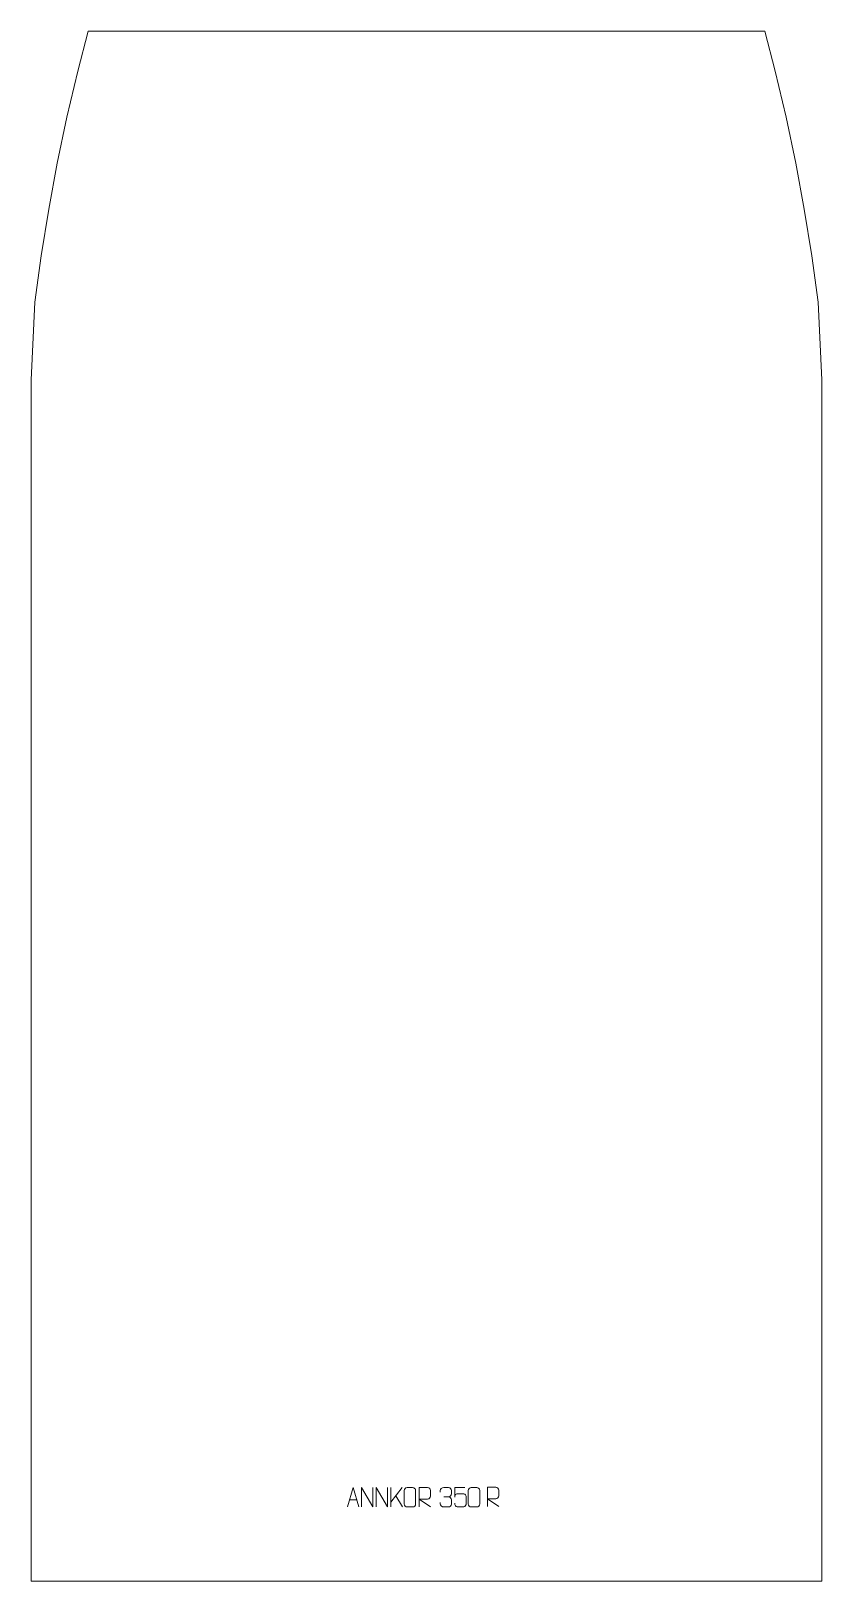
# Model space of a CAD drawing. Header units: millimetres. Extents: x -510 to 510, y -1275 to 725.
import ezdxf

# ---------------------------------------------------------------- set-up
doc = ezdxf.new("R2010")
doc.units = ezdxf.units.MM
doc.header["$MEASUREMENT"] = 0
doc.layers.add('layer 1', color=7, linetype='Continuous')

msp = doc.modelspace()

# ---------------------------------------------------------------- linework, layer by layer
at = {"layer": 'layer 1', "color": 242, "lineweight": 9}
msp.add_open_spline([(504.9992, 375), (504.9992, 375), (509.9999, 275.0004), (509.9999, 275.0004), (509.9999, 275.0004), (509.9999, 275.0004), (509.9999, -1274.9994), (509.9999, -1274.9994), (509.9999, -1274.9994), (509.9999, -1274.9994), (-510, -1274.9994), (-510, -1274.9994), (-510, -1274.9994), (-510, -1274.9994), (-510, 275.0004), (-510, 275.0004), (-510, 275.0004), (-510, 275.0004), (-504.9997, 375), (-504.9997, 375), (-504.9997, 375), (-504.9997, 375), (-496.7583, 435.0791), (-496.7583, 435.0791), (-496.7583, 435.0791), (-496.7583, 435.0791), (-487.1135, 494.949), (-487.1135, 494.949), (-487.1135, 494.949), (-487.1135, 494.949), (-476.071, 554.5764), (-476.071, 554.5764), (-476.071, 554.5764), (-476.071, 554.5764), (-463.6349, 613.9292), (-463.6349, 613.9292), (-463.6349, 613.9292), (-463.6349, 613.9292), (-449.8142, 672.9744), (-449.8142, 672.9744), (-449.8142, 672.9744), (-449.8142, 672.9744), (-436.3445, 725.0001), (-436.3445, 725.0001), (-436.3445, 725.0001), (-436.3445, 725.0001), (436.3443, 725.0001), (436.3443, 725.0001), (436.3443, 725.0001), (436.3443, 725.0001), (449.8141, 672.9744), (449.8141, 672.9744), (449.8141, 672.9744), (449.8141, 672.9744), (463.6345, 613.9292), (463.6345, 613.9292), (463.6345, 613.9292), (463.6345, 613.9292), (476.0706, 554.5764), (476.0706, 554.5764), (476.0706, 554.5764), (476.0706, 554.5764), (487.1134, 494.949), (487.1134, 494.949), (487.1134, 494.949), (487.1134, 494.949), (496.7582, 435.0791), (496.7582, 435.0791), (496.7582, 435.0791), (496.7582, 435.0791), (504.9992, 375), (504.9992, 375)], degree=3, knots=[0, 0, 0, 0, 0.052631579, 0.052631579, 0.052631579, 0.052631579, 0.105263158, 0.105263158, 0.105263158, 0.105263158, 0.157894737, 0.157894737, 0.157894737, 0.157894737, 0.210526316, 0.210526316, 0.210526316, 0.210526316, 0.263157895, 0.263157895, 0.263157895, 0.263157895, 0.315789474, 0.315789474, 0.315789474, 0.315789474, 0.368421053, 0.368421053, 0.368421053, 0.368421053, 0.421052632, 0.421052632, 0.421052632, 0.421052632, 0.473684211, 0.473684211, 0.473684211, 0.473684211, 0.526315789, 0.526315789, 0.526315789, 0.526315789, 0.578947368, 0.578947368, 0.578947368, 0.578947368, 0.631578947, 0.631578947, 0.631578947, 0.631578947, 0.684210526, 0.684210526, 0.684210526, 0.684210526, 0.736842105, 0.736842105, 0.736842105, 0.736842105, 0.789473684, 0.789473684, 0.789473684, 0.789473684, 0.842105263, 0.842105263, 0.842105263, 0.842105263, 0.894736842, 0.894736842, 0.894736842, 0.894736842, 1, 1, 1, 1], dxfattribs=at)
at = {"layer": 'layer 1', "color": 250, "lineweight": 9}
for points, knots in [([(-102.0837, -1179.4865), (-102.0837, -1179.4865), (-94.7127, -1154.533), (-94.7127, -1154.533), (-94.7127, -1154.533), (-94.7127, -1154.533), (-87.1428, -1179.4865), (-87.1428, -1179.4865)], [0, 0, 0, 0, 0.333333333, 0.333333333, 0.333333333, 0.333333333, 1, 1, 1, 1]), ([(-83.9406, -1179.4865), (-83.9406, -1179.4865), (-83.9406, -1154.533), (-83.9406, -1154.533), (-83.9406, -1154.533), (-83.9406, -1154.533), (-69.2858, -1179.4865), (-69.2858, -1179.4865), (-69.2858, -1179.4865), (-69.2858, -1179.4865), (-69.2858, -1154.533), (-69.2858, -1154.533)], [0, 0, 0, 0, 0.25, 0.25, 0.25, 0.25, 0.5, 0.5, 0.5, 0.5, 1, 1, 1, 1]), ([(-64.9406, -1179.4865), (-64.9406, -1179.4865), (-64.9406, -1154.533), (-64.9406, -1154.533), (-64.9406, -1154.533), (-64.9406, -1154.533), (-50.2858, -1179.4865), (-50.2858, -1179.4865), (-50.2858, -1179.4865), (-50.2858, -1179.4865), (-50.2858, -1154.533), (-50.2858, -1154.533)], [0, 0, 0, 0, 0.25, 0.25, 0.25, 0.25, 0.5, 0.5, 0.5, 0.5, 1, 1, 1, 1]), ([(-24.9411, -1154.4441), (-22.6154, -1154.4441), (-20.2893, -1154.4441), (-17.9632, -1154.4441), (-17.9632, -1154.4441), (-16.0166, -1154.4085), (-14.0252, -1155.9001), (-13.9985, -1158.3377), (-13.9985, -1158.3377), (-13.9989, -1164.0846), (-13.9989, -1169.8319), (-13.9985, -1175.5796), (-13.9985, -1175.5796), (-14.1383, -1177.903), (-15.8155, -1179.3826), (-17.9632, -1179.3934), (-17.9632, -1179.3934), (-20.2951, -1179.393), (-22.627, -1179.393), (-24.9585, -1179.3934), (-24.9585, -1179.3934), (-26.8835, -1179.4988), (-28.8556, -1177.6143), (-28.8444, -1175.597), (-28.8444, -1175.597), (-28.8441, -1169.8269), (-28.8441, -1164.0572), (-28.8444, -1158.2879), (-28.8444, -1158.2879), (-28.8402, -1156.1498), (-27.0935, -1154.4306), (-24.9411, -1154.4441)], [0, 0, 0, 0, 0.111111111, 0.111111111, 0.111111111, 0.111111111, 0.222222222, 0.222222222, 0.222222222, 0.222222222, 0.333333333, 0.333333333, 0.333333333, 0.333333333, 0.444444444, 0.444444444, 0.444444444, 0.444444444, 0.555555556, 0.555555556, 0.555555556, 0.555555556, 0.666666667, 0.666666667, 0.666666667, 0.666666667, 0.777777778, 0.777777778, 0.777777778, 0.777777778, 1, 1, 1, 1]), ([(-9.4867, -1179.4865), (-9.4867, -1179.4865), (-9.4867, -1154.533), (-9.4867, -1154.533), (-9.4867, -1154.533), (-5.8919, -1154.533), (-2.2964, -1154.533), (1.2988, -1154.533), (1.2988, -1154.533), (3.6241, -1154.5707), (5.1814, -1156.0607), (5.1773, -1158.4271), (5.1773, -1158.4271), (5.1769, -1160.4626), (5.1769, -1163.522), (5.1773, -1165.558), (5.1773, -1165.558), (5.1708, -1167.4335), (3.3585, -1169.3753), (1.349, -1169.3944), (1.349, -1169.3944), (1.349, -1169.3944), (-9.4867, -1169.3944), (-9.4867, -1169.3944), (-9.4867, -1169.3944), (-9.4867, -1169.3944), (5.168, -1179.4865), (5.168, -1179.4865)], [0, 0, 0, 0, 0.125, 0.125, 0.125, 0.125, 0.25, 0.25, 0.25, 0.25, 0.375, 0.375, 0.375, 0.375, 0.5, 0.5, 0.5, 0.5, 0.625, 0.625, 0.625, 0.625, 0.75, 0.75, 0.75, 0.75, 1, 1, 1, 1]), ([(17.4808, -1160.2173), (17.4808, -1160.2173), (17.4808, -1158.3601), (17.4808, -1158.3601), (17.4808, -1158.3601), (17.4665, -1156.6182), (20.131, -1154.5001), (22.1901, -1154.5228), (22.1901, -1154.5228), (24.2542, -1154.5228), (26.3182, -1154.5228), (28.3819, -1154.5228), (28.3819, -1154.5228), (30.5764, -1154.514), (32.1747, -1156.3608), (32.2191, -1158.2729), (32.2191, -1158.2729), (32.2187, -1159.708), (32.2187, -1161.1431), (32.2191, -1162.5786), (32.2191, -1162.5786), (32.1705, -1164.2321), (30.5679, -1166.4621), (28.3696, -1166.4521), (28.3696, -1166.4521), (30.5733, -1166.4633), (32.1813, -1168.2665), (32.2353, -1170.326), (32.2353, -1170.326), (32.2349, -1172.1107), (32.2349, -1173.8954), (32.2353, -1175.6805), (32.2353, -1175.6805), (32.2454, -1177.7419), (30.1905, -1179.505), (28.3696, -1179.4969), (28.3696, -1179.4969), (26.3043, -1179.4966), (24.2391, -1179.4966), (22.1735, -1179.4969), (22.1735, -1179.4969), (20.0049, -1179.4854), (17.4739, -1177.0852), (17.4553, -1175.6234), (17.4553, -1175.6234), (17.4553, -1175.6234), (17.4553, -1173.7148), (17.4553, -1173.7148)], [0, 0, 0, 0, 0.076923077, 0.076923077, 0.076923077, 0.076923077, 0.153846154, 0.153846154, 0.153846154, 0.153846154, 0.230769231, 0.230769231, 0.230769231, 0.230769231, 0.307692308, 0.307692308, 0.307692308, 0.307692308, 0.384615385, 0.384615385, 0.384615385, 0.384615385, 0.461538462, 0.461538462, 0.461538462, 0.461538462, 0.538461538, 0.538461538, 0.538461538, 0.538461538, 0.615384615, 0.615384615, 0.615384615, 0.615384615, 0.692307692, 0.692307692, 0.692307692, 0.692307692, 0.769230769, 0.769230769, 0.769230769, 0.769230769, 0.846153846, 0.846153846, 0.846153846, 0.846153846, 1, 1, 1, 1]), ([(49.2462, -1154.2141), (49.2462, -1154.2141), (36.3945, -1154.2141), (36.3945, -1154.2141), (36.3945, -1154.2141), (36.3948, -1158.4447), (36.3948, -1162.6756), (36.3945, -1166.9068), (36.3945, -1166.9068), (36.3942, -1163.5967), (38.0252, -1162.5249), (40.8372, -1162.4644), (40.8372, -1162.4644), (43.2768, -1162.4641), (45.7163, -1162.4641), (48.1555, -1162.4644), (48.1555, -1162.4644), (49.8053, -1162.4576), (51.2802, -1164.8381), (51.3087, -1166.9068), (51.3087, -1166.9068), (51.3084, -1169.4941), (51.3084, -1172.0817), (51.3087, -1174.6694), (51.3087, -1174.6694), (51.3549, -1176.6288), (49.8555, -1179.0651), (48.2296, -1179.1236), (48.2296, -1179.1236), (46.2731, -1179.1233), (41.3781, -1179.1233), (39.4211, -1179.1236), (39.4211, -1179.1236), (37.5756, -1179.1324), (36.4685, -1177.1676), (36.4477, -1174.6165)], [0, 0, 0, 0, 0.1, 0.1, 0.1, 0.1, 0.2, 0.2, 0.2, 0.2, 0.3, 0.3, 0.3, 0.3, 0.4, 0.4, 0.4, 0.4, 0.5, 0.5, 0.5, 0.5, 0.6, 0.6, 0.6, 0.6, 0.7, 0.7, 0.7, 0.7, 0.8, 0.8, 0.8, 0.8, 1, 1, 1, 1]), ([(57.7891, -1154.4303), (60.1148, -1154.4303), (62.4409, -1154.4303), (64.767, -1154.4303), (64.767, -1154.4303), (66.7136, -1154.3947), (68.705, -1155.8863), (68.7317, -1158.3239), (68.7317, -1158.3239), (68.7313, -1164.0708), (68.7313, -1169.8181), (68.7317, -1175.5658), (68.7317, -1175.5658), (68.5919, -1177.8892), (66.9147, -1179.3688), (64.767, -1179.3796), (64.767, -1179.3796), (62.4351, -1179.3792), (60.1032, -1179.3792), (57.7717, -1179.3796), (57.7717, -1179.3796), (55.8467, -1179.485), (53.8746, -1177.6005), (53.8858, -1175.5832), (53.8858, -1175.5832), (53.8861, -1169.8131), (53.8861, -1164.0434), (53.8858, -1158.2741), (53.8858, -1158.2741), (53.89, -1156.136), (55.6367, -1154.4168), (57.7891, -1154.4303)], [0, 0, 0, 0, 0.111111111, 0.111111111, 0.111111111, 0.111111111, 0.222222222, 0.222222222, 0.222222222, 0.222222222, 0.333333333, 0.333333333, 0.333333333, 0.333333333, 0.444444444, 0.444444444, 0.444444444, 0.444444444, 0.555555556, 0.555555556, 0.555555556, 0.555555556, 0.666666667, 0.666666667, 0.666666667, 0.666666667, 0.777777778, 0.777777778, 0.777777778, 0.777777778, 1, 1, 1, 1]), ([(78.4729, -1178.9989), (78.4729, -1178.9989), (78.4729, -1154.0454), (78.4729, -1154.0454), (78.4729, -1154.0454), (82.0677, -1154.0454), (85.6632, -1154.0454), (89.2584, -1154.0454), (89.2584, -1154.0454), (91.5837, -1154.0831), (93.141, -1155.5731), (93.1369, -1157.9395), (93.1369, -1157.9395), (93.1365, -1159.975), (93.1365, -1163.0344), (93.1369, -1165.0704), (93.1369, -1165.0704), (93.1304, -1166.9459), (91.3181, -1168.8877), (89.3086, -1168.9068), (89.3086, -1168.9068), (89.3086, -1168.9068), (78.4729, -1168.9068), (78.4729, -1168.9068), (78.4729, -1168.9068), (78.4729, -1168.9068), (93.1276, -1178.9989), (93.1276, -1178.9989)], [0, 0, 0, 0, 0.125, 0.125, 0.125, 0.125, 0.25, 0.25, 0.25, 0.25, 0.375, 0.375, 0.375, 0.375, 0.5, 0.5, 0.5, 0.5, 0.625, 0.625, 0.625, 0.625, 0.75, 0.75, 0.75, 0.75, 1, 1, 1, 1])]:
    msp.add_open_spline(points, degree=3, knots=knots, dxfattribs=at)
for points in [[(-45.8442, -1154.4656), (-45.8442, -1154.4656), (-45.8442, -1179.4192), (-45.8442, -1179.4192)], [(-31.468, -1154.4656), (-31.468, -1154.4656), (-45.8442, -1173.1053), (-45.8442, -1173.1053)], [(-99.3611, -1170.2371), (-99.3611, -1170.2371), (-89.8654, -1170.2371), (-89.8654, -1170.2371)], [(-31.1427, -1179.3234), (-31.1427, -1179.3234), (-39.6132, -1165.0098), (-39.6132, -1165.0098)], [(22.1905, -1166.4625), (22.1905, -1166.4625), (28.3869, -1166.4625), (28.3869, -1166.4625)]]:
    msp.add_open_spline(points, degree=3, dxfattribs=at)

doc.saveas('drawing.dxf')
